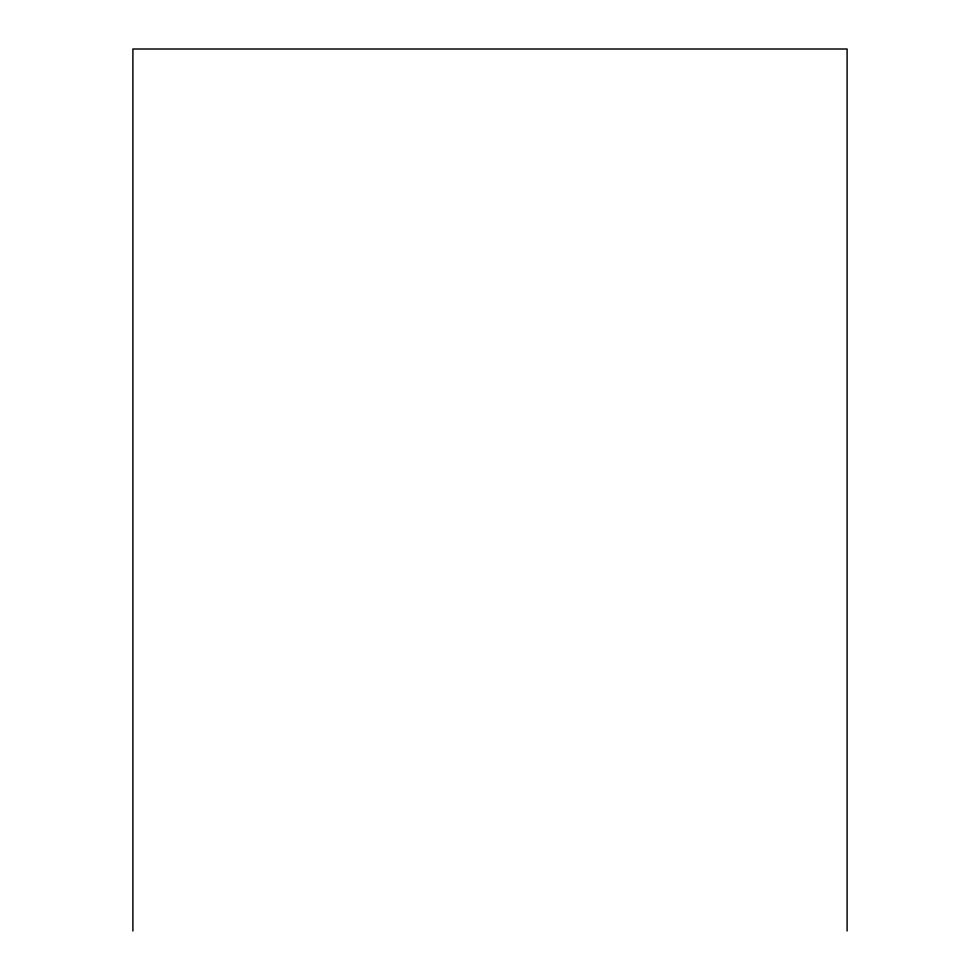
<?xml version="1.0" encoding="UTF-8"?>
<svg xmlns="http://www.w3.org/2000/svg" width="980" height="980" viewBox="0 0 980 980"><rect width="100%" height="100%" fill="white"/><g stroke="black" fill="none" stroke-linecap="round" stroke-linejoin="round"><path stroke-width="1.47" d="M847.1 931L847.1 49L132.9 49L132.9 931"/></g></svg>
